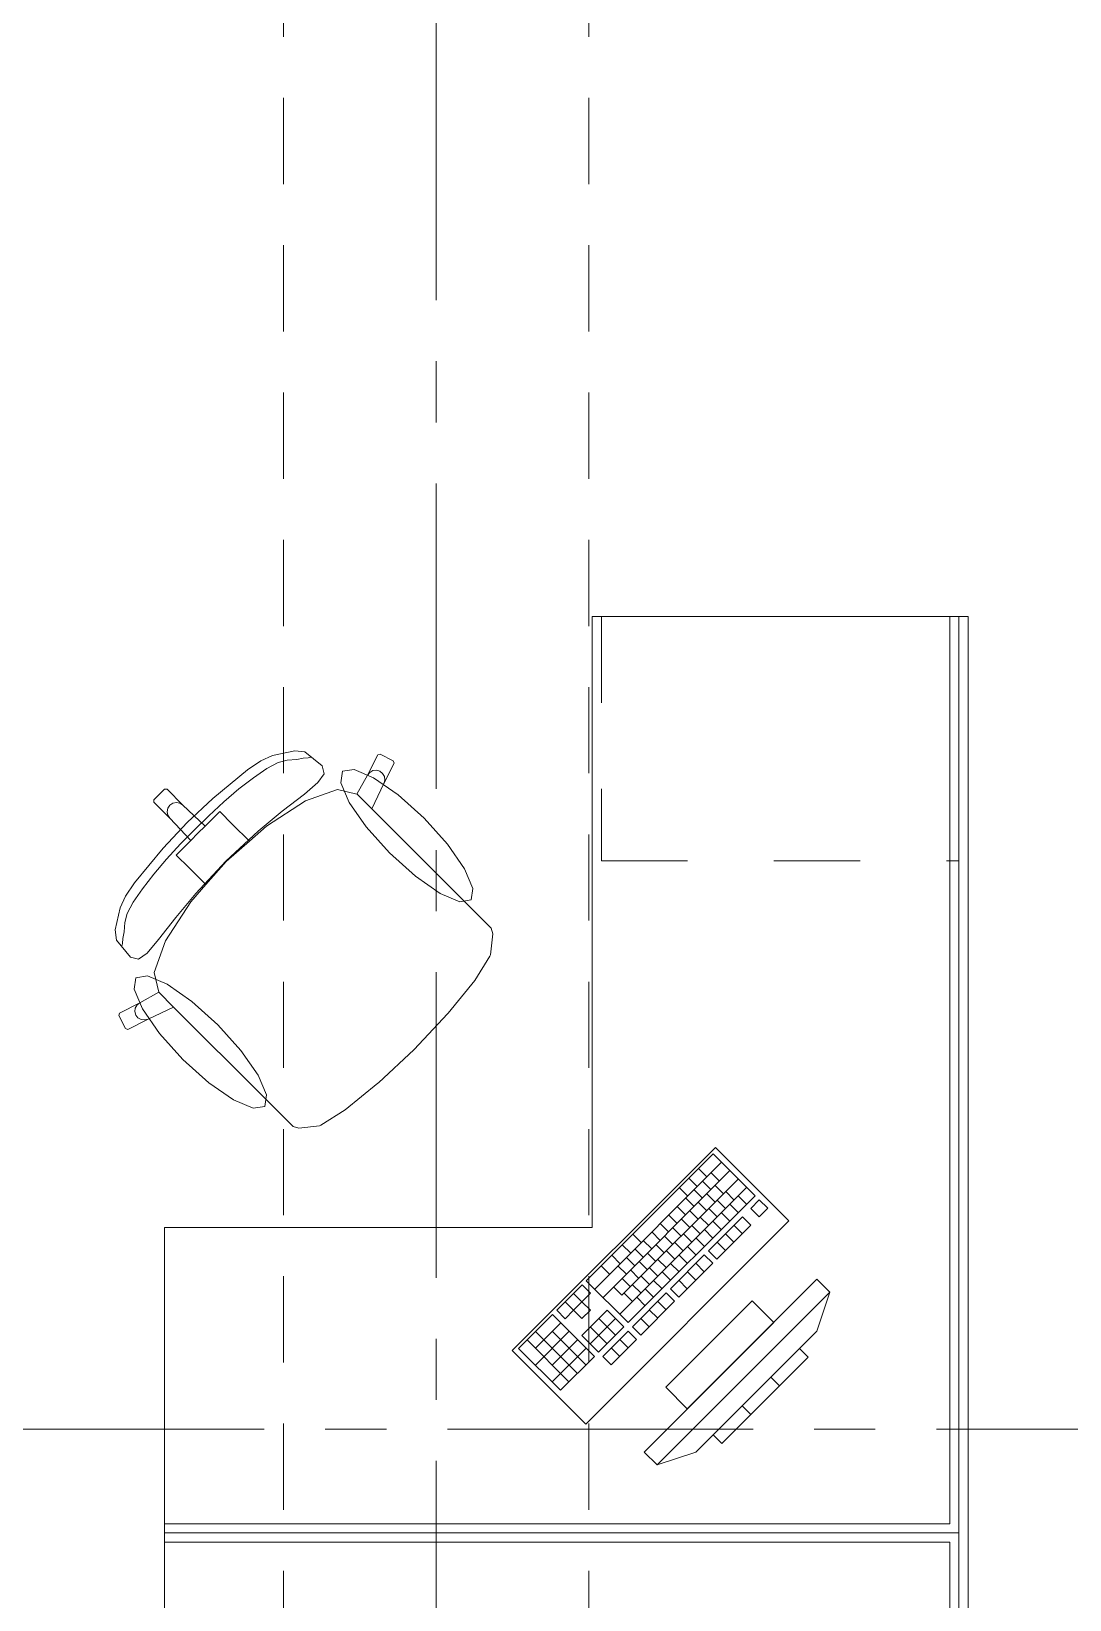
# Model space of a CAD drawing. Header units: inches. Extents: x -38 to 5698, y -33 to 92.
# Drawn here: x 300.158 to 301.856, y 9.723 to 12.29 of the extents above; entities that cross this region are included whole.
import ezdxf

# ---------------------------------------------------------------- set-up
doc = ezdxf.new("R2010")
doc.units = ezdxf.units.IN
doc.header["$MEASUREMENT"] = 0
for name, pattern in [('Hidden Line', [0.195611, 0.141111, -0.0545]), ('Punto & Raya', [0.65, 0.5, -0.075, 0, -0.075]), ('Rayas', [0.282222, 0.141111, -0.141111])]:
    doc.linetypes.add(name, pattern=pattern)
for name, color, linetype in [('02 _ ARQ _ ALB _ Ejes Generales', 7, 'Continuous'), ('08 _ STR _ EXT _ 09 Vigas', 7, 'Continuous'), ('Interior - Mobiliario', 7, 'Continuous'), ('Marcador - Secciones', 251, 'Continuous')]:
    doc.layers.add(name, color=color, linetype=linetype)

msp = doc.modelspace()

# ---------------------------------------------------------------- linework, layer by layer
at = {"layer": '02 _ ARQ _ ALB _ Ejes Generales', "color": 252, "linetype": 'Punto & Raya', "lineweight": 13}
msp.add_line((300.82, 3.05), (300.82, 44.9), dxfattribs=at)
at = {"layer": '08 _ STR _ EXT _ 09 Vigas', "color": 251, "linetype": 'Hidden Line', "lineweight": 13}
for p, q in [((300.57, 7.7), (300.57, 16.9)), ((301.07, 7.7), (301.07, 16.9))]:
    msp.add_line(p, q, dxfattribs=at)
at = {"layer": 'Interior - Mobiliario', "color": 175, "linetype": 'Rayas', "lineweight": 13}
for p, q in [((301.0903, 11.3323), (301.0903, 10.9323)), ((301.0903, 10.9323), (301.6753, 10.9323))]:
    msp.add_line(p, q, dxfattribs=at)
at = {"layer": 'Interior - Mobiliario', "color": 175, "linetype": 'Continuous', "lineweight": 13}
for p, q in [((301.6903, 11.3323), (301.6603, 11.3323)), ((301.6603, 11.3323), (301.6603, 9.8473)), ((301.6903, 9.8473), (301.6903, 11.3323)), ((300.5331, 11.0959), (300.5114, 11.081)), ((300.5523, 11.1049), (300.5331, 11.0959)), ((300.5427, 11.0833), (300.5615, 11.0933)), ((300.5884, 11.1126), (300.5523, 11.1049)), ((300.5615, 11.0933), (300.5763, 11.0972)), ((300.5763, 11.0972), (300.5917, 11.0983)), ((300.6052, 11.1108), (300.5884, 11.1126)), ((300.5917, 11.0983), (300.6024, 11.1003)), ((300.6024, 11.1003), (300.6105, 11.1011)), ((300.6331, 11.0876), (300.6052, 11.1108)), ((300.6105, 11.1011), (300.615, 11.1019)), ((300.7244, 11.1056), (300.7074, 11.0725)), ((300.7285, 11.1069), (300.7244, 11.1056)), ((300.7498, 11.0961), (300.7285, 11.1069)), ((300.7342, 11.059), (300.7511, 11.0921)), ((300.7511, 11.0921), (300.7498, 11.0961)), ((300.5114, 11.081), (300.4547, 11.0342)), ((300.4971, 11.0499), (300.5209, 11.0684)), ((300.5209, 11.0684), (300.5427, 11.0833)), ((300.6265, 11.0603), (300.6365, 11.0747)), ((300.6365, 11.0747), (300.6331, 11.0876)), ((300.7074, 11.0725), (300.6901, 11.0415)), ((300.7111, 11.0771), (300.7074, 11.0725)), ((300.7162, 11.08), (300.7111, 11.0771)), ((300.7221, 11.0807), (300.7162, 11.08)), ((300.7277, 11.0792), (300.7221, 11.0807)), ((300.7323, 11.0755), (300.7277, 11.0792)), ((300.7351, 11.0704), (300.7323, 11.0755)), ((300.7342, 11.059), (300.7358, 11.0646)), ((300.7358, 11.0646), (300.7351, 11.0704)), ((300.3581, 11.0323), (300.3667, 11.0409)), ((300.3752, 11.0494), (300.3667, 11.0409)), ((300.3795, 11.0494), (300.3752, 11.0494)), ((300.4056, 11.0233), (300.3795, 11.0494)), ((300.4723, 11.0287), (300.4971, 11.0499)), ((300.568, 11.0138), (300.6042, 11.0417)), ((300.6042, 11.0417), (300.6265, 11.0603)), ((300.6582, 11.0489), (300.6062, 11.0306)), ((300.6901, 11.0415), (300.6582, 11.0489)), ((300.6904, 11.0414), (300.6901, 11.0415)), ((300.6904, 11.0414), (300.7146, 11.0172)), ((300.7146, 11.0172), (300.7342, 11.059)), ((300.3581, 11.0281), (300.3581, 11.0323)), ((300.3842, 11.002), (300.3581, 11.0281)), ((300.3799, 11.0126), (300.381, 11.0183)), ((300.381, 11.0068), (300.3799, 11.0126)), ((300.381, 11.0183), (300.3843, 11.0232)), ((300.3892, 11.0265), (300.3843, 11.0232)), ((300.395, 11.0277), (300.3892, 11.0265)), ((300.4007, 11.0266), (300.395, 11.0277)), ((300.4056, 11.0233), (300.4007, 11.0266)), ((300.4421, 10.9893), (300.4056, 11.0233)), ((300.4547, 11.0342), (300.4125, 10.9951)), ((300.4657, 11.013), (300.4421, 10.9893)), ((300.4477, 11.0061), (300.4723, 11.0287)), ((300.4869, 10.9918), (300.4657, 11.013)), ((300.5287, 10.9811), (300.568, 11.0138)), ((300.6062, 11.0306), (300.5424, 10.9892)), ((300.8624, 10.8693), (300.7146, 11.0172)), ((300.3734, 10.9529), (300.4125, 10.9951)), ((300.3842, 11.002), (300.381, 11.0068)), ((300.4182, 10.9655), (300.3842, 11.002)), ((300.4242, 10.9833), (300.4477, 11.0061)), ((300.4421, 10.9893), (300.4301, 10.9774)), ((300.5142, 10.9645), (300.4869, 10.9918)), ((300.5424, 10.9892), (300.5142, 10.9645)), ((300.3946, 10.9418), (300.4182, 10.9655)), ((300.4242, 10.9833), (300.4014, 10.9599)), ((300.4182, 10.9655), (300.4301, 10.9774)), ((300.4759, 10.9316), (300.5287, 10.9811)), ((300.5142, 10.9645), (300.4764, 10.9311)), ((300.3265, 10.8962), (300.3734, 10.9529)), ((300.4014, 10.9599), (300.3789, 10.9352)), ((300.4157, 10.9207), (300.3946, 10.9418)), ((300.3577, 10.9105), (300.3391, 10.8867)), ((300.3789, 10.9352), (300.3577, 10.9105)), ((300.4431, 10.8933), (300.4157, 10.9207)), ((300.4759, 10.9316), (300.4265, 10.8788)), ((300.4431, 10.8933), (300.4764, 10.9311)), ((300.3116, 10.8745), (300.3265, 10.8962)), ((300.3391, 10.8867), (300.3243, 10.8648)), ((300.4183, 10.8652), (300.4431, 10.8933)), ((300.3027, 10.8552), (300.3116, 10.8745)), ((300.3243, 10.8648), (300.3143, 10.846)), ((300.377, 10.8013), (300.4183, 10.8652)), ((300.4265, 10.8788), (300.3937, 10.8395)), ((300.888, 10.8438), (300.8624, 10.8693)), ((300.2949, 10.8191), (300.3027, 10.8552)), ((300.3143, 10.846), (300.3104, 10.8313)), ((300.3937, 10.8395), (300.3658, 10.8034)), ((300.9099, 10.8219), (300.888, 10.8438)), ((300.2968, 10.8023), (300.2949, 10.8191)), ((300.3092, 10.8159), (300.3072, 10.8051)), ((300.3104, 10.8313), (300.3092, 10.8159)), ((300.9088, 10.7787), (300.9128, 10.8126)), ((300.9128, 10.8126), (300.9099, 10.8219)), ((300.32, 10.7745), (300.2968, 10.8023)), ((300.3064, 10.7971), (300.3056, 10.7925)), ((300.3072, 10.8051), (300.3064, 10.7971)), ((300.3658, 10.8034), (300.3472, 10.7811)), ((300.3586, 10.7494), (300.377, 10.8013)), ((300.3329, 10.7711), (300.32, 10.7745)), ((300.3472, 10.7811), (300.3329, 10.7711)), ((300.883, 10.7365), (300.9079, 10.7765)), ((300.9079, 10.7765), (300.9088, 10.7787)), ((300.3661, 10.7174), (300.3586, 10.7494)), ((300.8394, 10.6828), (300.883, 10.7365)), ((300.3351, 10.7001), (300.3661, 10.7174)), ((300.3661, 10.7172), (300.3661, 10.7174)), ((300.3661, 10.7172), (300.3903, 10.693)), ((300.3006, 10.6791), (300.302, 10.6831)), ((300.3114, 10.6577), (300.3006, 10.6791)), ((300.302, 10.6831), (300.3351, 10.7001)), ((300.3268, 10.6855), (300.3275, 10.6913)), ((300.3284, 10.6799), (300.3268, 10.6855)), ((300.3275, 10.6913), (300.3304, 10.6965)), ((300.332, 10.6753), (300.3284, 10.6799)), ((300.3304, 10.6965), (300.3351, 10.7001)), ((300.3903, 10.693), (300.3486, 10.6734)), ((300.5382, 10.5451), (300.3903, 10.693)), ((300.7839, 10.6237), (300.8387, 10.682)), ((300.8387, 10.682), (300.8394, 10.6828)), ((300.3155, 10.6564), (300.3114, 10.6577)), ((300.3486, 10.6734), (300.3155, 10.6564)), ((300.3371, 10.6724), (300.332, 10.6753)), ((300.3429, 10.6718), (300.3371, 10.6724)), ((300.3486, 10.6734), (300.3429, 10.6718)), ((300.7839, 10.6237), (300.7255, 10.5688)), ((300.7247, 10.5682), (300.671, 10.5246)), ((300.7255, 10.5688), (300.7247, 10.5682)), ((300.5637, 10.5196), (300.5382, 10.5451)), ((300.5857, 10.4977), (300.5637, 10.5196)), ((300.631, 10.4997), (300.6289, 10.4988)), ((300.671, 10.5246), (300.631, 10.4997)), ((300.595, 10.4948), (300.5857, 10.4977)), ((300.6289, 10.4988), (300.595, 10.4948)), ((301.2733, 10.4527), (301.0656, 10.245)), ((301.3419, 10.3842), (301.2733, 10.4527)), ((301.287, 10.439), (301.0793, 10.2313)), ((301.3007, 10.4253), (301.093, 10.2176)), ((301.2491, 10.4285), (301.2628, 10.4148)), ((301.3282, 10.3979), (301.1205, 10.1902)), ((301.3145, 10.4116), (301.124, 10.2212)), ((301.2179, 10.3973), (301.2316, 10.3836)), ((301.2335, 10.4129), (301.2472, 10.3992)), ((301.2559, 10.4079), (301.2696, 10.3941)), ((301.2697, 10.4217), (301.2834, 10.408)), ((301.2765, 10.4011), (301.2902, 10.3874)), ((301.1342, 10.1765), (301.3419, 10.3842)), ((301.2282, 10.3802), (301.2419, 10.3665)), ((301.242, 10.394), (301.2557, 10.3803)), ((301.2488, 10.3734), (301.2625, 10.3597)), ((301.2627, 10.3872), (301.2764, 10.3735)), ((301.2798, 10.377), (301.2935, 10.3633)), ((301.2937, 10.3908), (301.3074, 10.3771)), ((301.3143, 10.384), (301.328, 10.3703)), ((301.3487, 10.3773), (301.3349, 10.3635)), ((301.3625, 10.3636), (301.3487, 10.3773)), ((301.2005, 10.3525), (301.2142, 10.3388)), ((301.2143, 10.3663), (301.228, 10.3526)), ((301.2211, 10.3457), (301.2348, 10.332)), ((301.235, 10.3595), (301.2487, 10.3458)), ((301.2521, 10.3493), (301.2659, 10.3356)), ((301.321, 10.3496), (301.2657, 10.2942)), ((301.266, 10.3631), (301.2797, 10.3494)), ((301.2866, 10.3563), (301.3003, 10.3426)), ((301.3005, 10.3702), (301.3142, 10.3565)), ((301.3348, 10.3359), (301.321, 10.3496)), ((301.3349, 10.3635), (301.3486, 10.3497)), ((301.3486, 10.3497), (301.3625, 10.3636)), ((301.1418, 10.3212), (301.1555, 10.3075)), ((301.1728, 10.3248), (301.1865, 10.3111)), ((301.1866, 10.3386), (301.2003, 10.3249)), ((301.2073, 10.3318), (301.221, 10.3181)), ((301.2244, 10.3216), (301.2382, 10.3079)), ((301.2383, 10.3354), (301.252, 10.3217)), ((301.2589, 10.3286), (301.2726, 10.3149)), ((301.2728, 10.3425), (301.2865, 10.3288)), ((301.2794, 10.2805), (301.3348, 10.3359)), ((301.2933, 10.3219), (301.3071, 10.3082)), ((301.3072, 10.3358), (301.3209, 10.3221)), ((301.1245, 10.3039), (301.1382, 10.2902)), ((301.1451, 10.2971), (301.1588, 10.2834)), ((301.1589, 10.3109), (301.1726, 10.2972)), ((301.1796, 10.3041), (301.1933, 10.2904)), ((301.1934, 10.318), (301.2071, 10.3043)), ((301.1967, 10.2939), (301.2105, 10.2802)), ((301.2106, 10.3077), (301.2243, 10.294)), ((301.2312, 10.3009), (301.2449, 10.2872)), ((301.2451, 10.3148), (301.2588, 10.3011)), ((301.2657, 10.2942), (301.2794, 10.2805)), ((301.2795, 10.3081), (301.2932, 10.2944)), ((301.0898, 10.2693), (301.1035, 10.2555)), ((301.1071, 10.2866), (301.1209, 10.2728)), ((301.1174, 10.2694), (301.1311, 10.2557)), ((301.1312, 10.2832), (301.145, 10.2695)), ((301.1519, 10.2764), (301.1656, 10.2627)), ((301.1657, 10.2903), (301.1794, 10.2766)), ((301.1829, 10.28), (301.1966, 10.2663)), ((301.2587, 10.2873), (301.2033, 10.2319)), ((301.2035, 10.2733), (301.2173, 10.2595)), ((301.2171, 10.2182), (301.2724, 10.2736)), ((301.2174, 10.2871), (301.2311, 10.2734)), ((301.2449, 10.2735), (301.2586, 10.2597)), ((301.2724, 10.2736), (301.2587, 10.2873)), ((301.0656, 10.245), (301.1342, 10.1765)), ((301.1242, 10.2487), (301.1379, 10.235)), ((301.138, 10.2626), (301.1517, 10.2489)), ((301.1552, 10.2523), (301.1689, 10.2386)), ((301.443, 10.2474), (301.1601, 9.9646)), ((301.1691, 10.2662), (301.1828, 10.2525)), ((301.1758, 10.2456), (301.1896, 10.2318)), ((301.1897, 10.2594), (301.2034, 10.2457)), ((301.2172, 10.2458), (301.2309, 10.232)), ((301.231, 10.2596), (301.2447, 10.2459)), ((301.4642, 10.2262), (301.443, 10.2474)), ((301.0587, 10.2381), (301.0171, 10.1966)), ((301.0448, 10.2242), (301.0585, 10.2105)), ((301.0585, 10.2105), (301.0724, 10.2244)), ((301.0724, 10.2244), (301.0587, 10.2381)), ((301.1103, 10.2349), (301.124, 10.2212)), ((301.1275, 10.2247), (301.1412, 10.2109)), ((301.1964, 10.225), (301.141, 10.1696)), ((301.1414, 10.2385), (301.1551, 10.2248)), ((301.1481, 10.2179), (301.1619, 10.2041)), ((301.162, 10.2317), (301.1757, 10.218)), ((301.1813, 9.9434), (301.4642, 10.2262)), ((301.2101, 10.2113), (301.1964, 10.225)), ((301.2033, 10.2319), (301.2171, 10.2182)), ((301.4642, 10.2262), (301.443, 10.1626)), ((301.0171, 10.1966), (301.0308, 10.1828)), ((301.0308, 10.1828), (301.0447, 10.1967)), ((301.031, 10.2104), (301.0447, 10.1967)), ((301.0585, 10.2105), (301.0447, 10.1967)), ((301.0447, 10.1967), (301.0584, 10.183)), ((301.0998, 10.197), (301.0583, 10.1554)), ((301.0584, 10.183), (301.0723, 10.1968)), ((301.0723, 10.1968), (301.0585, 10.2105)), ((301.1272, 10.1695), (301.0998, 10.197)), ((301.1547, 10.1559), (301.2101, 10.2113)), ((301.1687, 10.1973), (301.1824, 10.1836)), ((301.1826, 10.2111), (301.1963, 10.1974)), ((301.3369, 10.2121), (301.1955, 10.0706)), ((301.3723, 10.1767), (301.3369, 10.2121)), ((301.0102, 10.1896), (300.9548, 10.1342)), ((301.0239, 10.1759), (300.9824, 10.1344)), ((301.0788, 10.1211), (301.0102, 10.1896)), ((301.1135, 10.1832), (301.072, 10.1417)), ((301.0721, 10.1693), (301.0995, 10.1418)), ((301.0857, 10.128), (301.1272, 10.1695)), ((301.086, 10.1831), (301.1134, 10.1557)), ((301.141, 10.1696), (301.1547, 10.1559)), ((301.1549, 10.1834), (301.1686, 10.1697)), ((301.2308, 10.0353), (301.3723, 10.1767)), ((300.9687, 10.1481), (301.0372, 10.0795)), ((301.0376, 10.1622), (300.9822, 10.1068)), ((300.9825, 10.1619), (301.0511, 10.0934)), ((301.0513, 10.1485), (301.0098, 10.1069)), ((301.0101, 10.1621), (301.0649, 10.1072)), ((301.0583, 10.1554), (301.0857, 10.128)), ((301.1341, 10.1627), (301.0926, 10.1211)), ((301.1063, 10.1074), (301.1478, 10.149)), ((301.1203, 10.1488), (301.134, 10.1351)), ((301.1478, 10.149), (301.1341, 10.1627)), ((301.443, 10.1626), (301.245, 9.9646)), ((300.9548, 10.1342), (301.0234, 10.0657)), ((301.0651, 10.1348), (301.0097, 10.0794)), ((301.0234, 10.0657), (301.0788, 10.1211)), ((301.0926, 10.1211), (301.1063, 10.1074)), ((301.1064, 10.135), (301.1201, 10.1213)), ((301.4147, 10.1343), (301.2733, 9.9929)), ((301.2874, 9.9787), (301.4288, 10.1201)), ((301.4288, 10.1201), (301.4147, 10.1343)), ((301.1955, 10.0706), (301.2308, 10.0353)), ((301.3676, 10.0871), (301.3817, 10.073)), ((301.3204, 10.04), (301.3346, 10.0259)), ((301.2733, 9.9929), (301.2874, 9.9787)), ((301.1601, 9.9646), (301.1813, 9.9434)), ((301.1813, 9.9434), (301.245, 9.9646)), ((300.3753, 9.8473), (300.3753, 9.8173)), ((301.6603, 9.8473), (300.3753, 9.8473)), ((301.6903, 9.8173), (301.6903, 9.8473)), ((300.3753, 9.8173), (301.6603, 9.8173)), ((301.6603, 9.8173), (301.6603, 8.3323)), ((301.6903, 8.3323), (301.6903, 9.8173))]:
    msp.add_line(p, q, dxfattribs=at)
at = {"layer": 'Interior - Mobiliario', "color": 175, "linetype": 'Continuous', "lineweight": 13, "flags": 128}
for points in [[(301.6753, 9.8323), (301.6753, 11.3323), (301.0753, 11.3323), (301.0753, 10.3323), (300.3753, 10.3323), (300.3753, 9.8323)], [(300.8004, 11.0021), (300.7579, 11.0403), (300.7175, 11.0683), (300.6855, 11.0819), (300.6665, 11.079), (300.6637, 11.0601), (300.6773, 11.028), (300.7053, 10.9877), (300.7434, 10.9452), (300.7859, 10.907), (300.8263, 10.879), (300.8584, 10.8654), (300.8773, 10.8683), (300.8801, 10.8872), (300.8665, 10.9193), (300.8385, 10.9596)], [(300.4054, 10.6072), (300.3673, 10.6497), (300.3393, 10.69), (300.3257, 10.7221), (300.3285, 10.741), (300.3474, 10.7439), (300.3795, 10.7303), (300.4199, 10.7023), (300.4624, 10.6641), (300.5005, 10.6216), (300.5285, 10.5813), (300.5421, 10.5492), (300.5393, 10.5303), (300.5204, 10.5274), (300.4883, 10.541), (300.4479, 10.569)], [(301.397, 10.3429), (301.2768, 10.4631), (300.9445, 10.1307), (301.0647, 10.0105)], [(301.6753, 9.8323), (301.6753, 8.3323), (301.0753, 8.3323), (301.0753, 9.3323), (300.3753, 9.3323), (300.3753, 9.8323)]]:
    msp.add_lwpolyline(points, close=True, dxfattribs=at)
at = {"layer": 'Marcador - Secciones', "color": 251, "linetype": 'Punto & Raya', "lineweight": 13}
msp.add_line((282.4384, 10.0018), (323.8507, 10.0018), dxfattribs=at)

doc.saveas('drawing.dxf')
